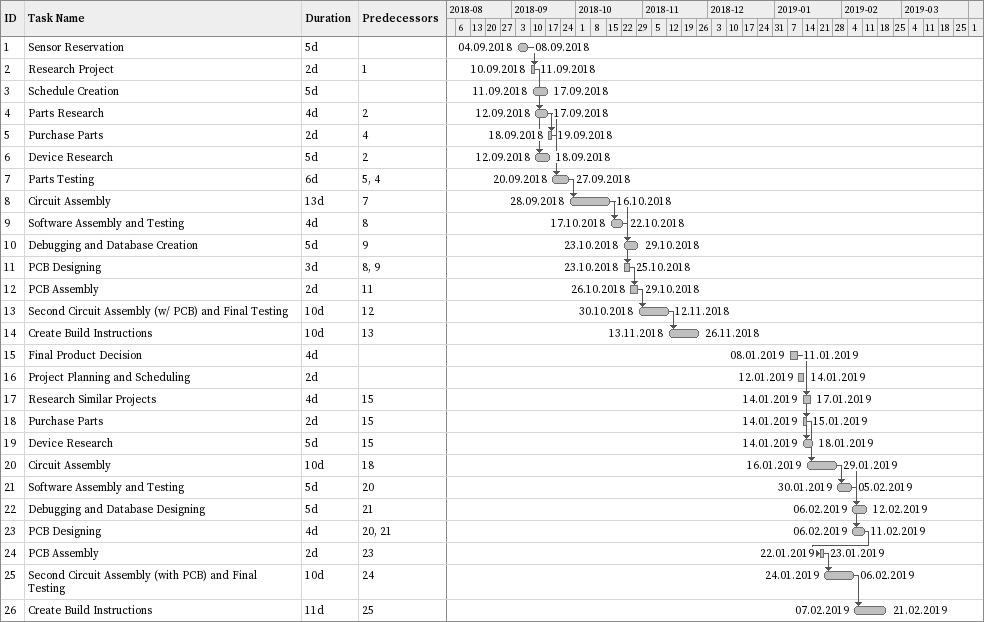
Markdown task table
| ID | Task | Duration | Start | Finish | Predecessors |
|---|---|---|---|---|---|
| 1 | Sensor Reservation | 5d | 2018-09-04 | 2018-09-08 |  |
| 2 | Research Project | 2d | 2018-09-10 | 2018-09-11 | 1 |
| 3 | Schedule Creation | 5d | 2018-09-11 | 2018-09-17 |  |
| 4 | Parts Research | 4d | 2018-09-12 | 2018-09-17 | 2 |
| 5 | Purchase Parts | 2d | 2018-09-18 | 2018-09-19 | 4 |
| 6 | Device Research | 5d | 2018-09-12 | 2018-09-18 | 2 |
| 7 | Parts Testing | 6d | 2018-09-20 | 2018-09-27 | 5, 4 |
| 8 | Circuit Assembly | 13d | 2018-09-28 | 2018-10-16 | 7 |
| 9 | Software Assembly and Testing | 4d | 2018-10-17 | 2018-10-22 | 8 |
| 10 | Debugging and Database Creation | 5d | 2018-10-23 | 2018-10-29 | 9 |
| 11 | PCB Designing | 3d | 2018-10-23 | 2018-10-25 | 8, 9 |
| 12 | PCB Assembly | 2d | 2018-10-26 | 2018-10-29 | 11 |
| 13 | Second Circuit Assembly (w/ PCB) and Final Testing | 10d | 2018-10-30 | 2018-11-12 | 12 |
| 14 | Create Build Instructions | 10d | 2018-11-13 | 2018-11-26 | 13 |
| 15 | Final Product Decision | 4d | 2019-01-08 | 2019-01-11 |  |
| 16 | Project Planning and Scheduling | 2d | 2019-01-12 | 2019-01-14 |  |
| 17 | Research Similar Projects | 4d | 2019-01-14 | 2019-01-17 | 15 |
| 18 | Purchase Parts | 2d | 2019-01-14 | 2019-01-15 | 15 |
| 19 | Device Research | 5d | 2019-01-14 | 2019-01-18 | 15 |
| 20 | Circuit Assembly | 10d | 2019-01-16 | 2019-01-29 | 18 |
| 21 | Software Assembly and Testing | 5d | 2019-01-30 | 2019-02-05 | 20 |
| 22 | Debugging and Database Designing | 5d | 2019-02-06 | 2019-02-12 | 21 |
| 23 | PCB Designing | 4d | 2019-02-06 | 2019-02-11 | 20, 21 |
| 24 | PCB Assembly | 2d | 2019-01-22 | 2019-01-23 | 23 |
| 25 | Second Circuit Assembly (with PCB) and Final Testing | 10d | 2019-01-24 | 2019-02-06 | 24 |
| 26 | Create Build Instructions | 11d | 2019-02-07 | 2019-02-21 | 25 |
